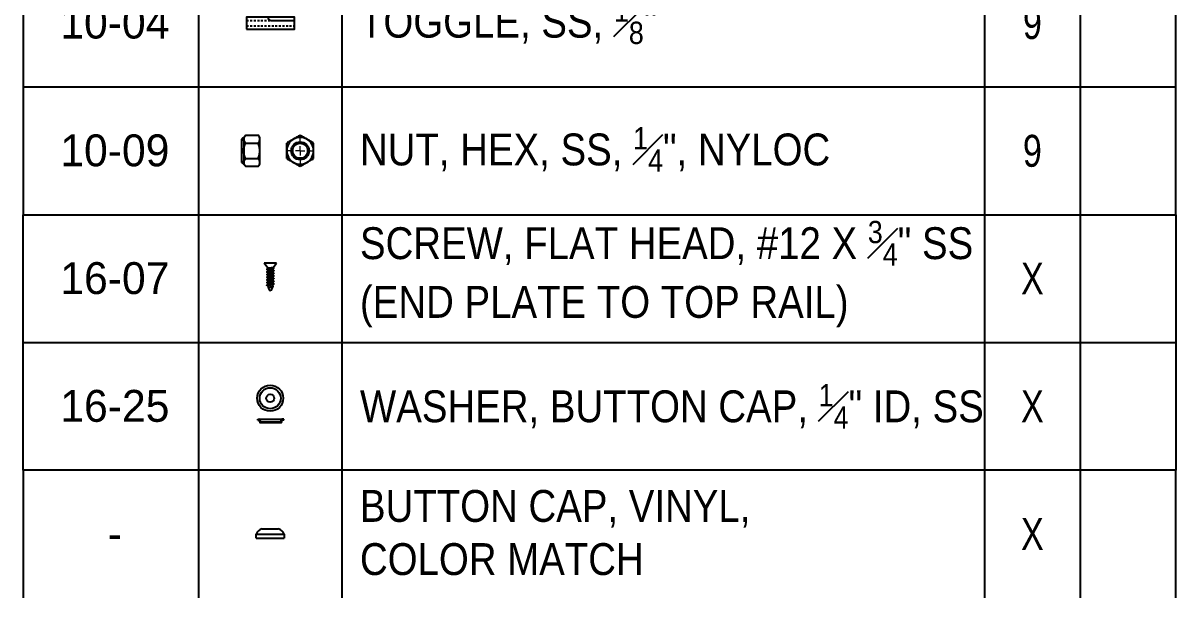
# Model space of a CAD drawing. Header units: inches. Extents: x -333 to 1223, y -450 to 45.
# Drawn here: x 369.2 to 441.5, y -449.8 to -413.7 of the extents above; entities that cross this region are included whole.
import ezdxf
from ezdxf.enums import TextEntityAlignment as Align

# ---------------------------------------------------------------- set-up
doc = ezdxf.new("R2010")
doc.units = ezdxf.units.IN
doc.header["$MEASUREMENT"] = 0
doc.linetypes.add('HIDDEN2', pattern=[0.1875, 0.125, -0.0625])
for name, color, linetype in [('hidden', 45, 'HIDDEN2'), ('NOTES', 7, 'Continuous'), ('PL', 252, 'Continuous')]:
    doc.layers.add(name, color=color, linetype=linetype)
doc.styles.add('Schedule', font='GOTHIC.TTF', dxfattribs={"width": 0.9})

# ---------------------------------------------------------------- blocks, each defined once
blk = doc.blocks.new('10-04-BLOCK')
for p, q in [((10.993, 0), (10.993, -8.015)), ((19.993, 0), (19.993, -8.015)), ((60.27, 0), (60.27, -8.015)), ((66.27, 0), (66.27, -8.015)), ((15.343, -3.635), (15.343, -3.636)), ((15.553, -3.846), (17.012, -3.846))]:
    blk.add_line(p, q)
blk.add_lwpolyline([(0, 0), (0, -8.015), (72.27, -8.015), (72.27, 0)])
blk.add_lwpolyline([(14.012, -4.382), (17.012, -4.382), (17.012, -3.635), (14.012, -3.632)], close=True)
blk.add_arc((15.553, -3.636), 0.21, 180, 270)
at = {"layer": 'hidden'}
for p, q in [((14.012, -3.843), (15.5, -3.843)), ((14.012, -4.172), (17.012, -4.172))]:
    blk.add_line(p, q, dxfattribs=at)
at = {"layer": 'NOTES', "style": 'Schedule'}
blk.add_text('10-04', height=2, dxfattribs=at).set_placement((5.755, -3.979), align=Align.MIDDLE_CENTER)
at = {"layer": 'NOTES', "insert": (21.12, -3.923), "char_height": 2, "width": 39.15042, "attachment_point": 4, "style": 'Schedule'}
blk.add_mtext('\\A1;TOGGLE, SS, {\\H0.7x;\\S1#8;}"', dxfattribs=at)
at = {"layer": 'NOTES', "style": 'Schedule', "width": 0.8}
blk.add_attdef('X', text='', height=2, dxfattribs=at).set_placement((63.27, -4.007), align=Align.MIDDLE_CENTER)
blk = doc.blocks.new('10-09-BLOCK')
for p, q in [((10.993, 0), (10.993, -8.015)), ((19.993, 0), (19.993, -8.015)), ((60.27, 0), (60.27, -8.015)), ((66.27, 0), (66.27, -8.015)), ((13.697, -3.277), (13.697, -4.737)), ((13.838, -3.164), (13.838, -3.277)), ((13.838, -3.277), (13.838, -4.007)), ((13.95, -3.034), (14.736, -3.034)), ((13.95, -3.521), (14.736, -3.521)), ((14.849, -3.277), (14.849, -3.164)), ((14.849, -4.007), (14.849, -3.277)), ((13.838, -4.007), (13.838, -4.737)), ((14.849, -4.737), (14.849, -4.007)), ((13.838, -4.737), (13.838, -4.85)), ((13.95, -4.494), (14.736, -4.494)), ((13.95, -4.981), (14.736, -4.981)), ((14.849, -4.85), (14.849, -4.737))]:
    blk.add_line(p, q)
at = {"color": 0, "linetype": 'Continuous', "lineweight": 0}
for p, q in [((17.37, -3.417), (17.37, -3.149)), ((16.78, -4.007), (16.513, -4.007)), ((17.37, -4.007), (17.075, -4.007)), ((17.37, -4.007), (17.37, -3.712)), ((17.37, -4.007), (17.37, -4.303)), ((17.37, -4.007), (17.666, -4.007)), ((17.961, -4.007), (18.228, -4.007)), ((17.37, -4.598), (17.37, -4.865))]:
    blk.add_line(p, q, dxfattribs=at)
blk.add_lwpolyline([(0, 0), (0, -8.015), (72.27, -8.015), (72.27, 0)])
for radius in [0.562, 0.469]:
    blk.add_circle((17.37, -4.007), radius)
for centre, radius, start, end in [((13.802, -3.333), 0.118, 72.07167, 151.68578), ((17.37, -4.007), 0.843, 120, 180), ((17.37, -4.007), 0.843, 60, 120), ((17.37, -4.007), 0.843, 0, 60), ((17.37, -4.007), 0.843, 180, 240), ((17.37, -4.007), 0.843, 300, 0), ((13.802, -4.681), 0.118, 208.31422, 287.92833), ((17.37, -4.007), 0.843, 240, 300)]:
    blk.add_arc(centre, radius, start, end)
for points in [[(13.95, -3.034), (13.838, -3.164)], [(14.849, -3.164), (14.736, -3.034)], [(13.838, -4.85), (13.95, -4.981)], [(14.736, -4.981), (14.849, -4.85)]]:
    blk.add_open_spline(points, degree=1)
for points, knots in [([(13.838, -3.277), (13.838, -3.235), (13.849, -3.193), (13.889, -3.112), (13.917, -3.073), (13.95, -3.034)], [0, 0, 0, 0, 0.5, 0.5, 1, 1, 1, 1]), ([(13.95, -3.521), (13.917, -3.482), (13.889, -3.442), (13.849, -3.361), (13.838, -3.32), (13.838, -3.277)], [0, 0, 0, 0, 0.5, 0.5, 1, 1, 1, 1]), ([(13.838, -4.007), (13.838, -3.965), (13.841, -3.923), (13.851, -3.84), (13.859, -3.799), (13.879, -3.718), (13.891, -3.678), (13.918, -3.598), (13.934, -3.559), (13.95, -3.521)], [0, 0, 0, 0, 0.25, 0.25, 0.5, 0.5, 0.75, 0.75, 1, 1, 1, 1]), ([(14.849, -3.277), (14.849, -3.235), (14.838, -3.193), (14.798, -3.112), (14.77, -3.073), (14.736, -3.034)], [0, 0, 0, 0, 0.5, 0.5, 1, 1, 1, 1]), ([(14.736, -3.521), (14.77, -3.482), (14.798, -3.442), (14.838, -3.361), (14.849, -3.32), (14.849, -3.277)], [0, 0, 0, 0, 0.5, 0.5, 1, 1, 1, 1]), ([(14.849, -4.007), (14.849, -3.965), (14.846, -3.923), (14.836, -3.84), (14.828, -3.799), (14.808, -3.718), (14.796, -3.678), (14.768, -3.598), (14.753, -3.559), (14.736, -3.521)], [0, 0, 0, 0, 0.25, 0.25, 0.5, 0.5, 0.75, 0.75, 1, 1, 1, 1]), ([(16.949, -3.277), (16.875, -3.32), (16.804, -3.361), (16.663, -3.442), (16.594, -3.482), (16.527, -3.521)], [0, 0, 0, 0, 0.5, 0.5, 1, 1, 1, 1]), ([(16.527, -4.007), (16.527, -3.965), (16.527, -3.923), (16.527, -3.84), (16.527, -3.799), (16.527, -3.718), (16.527, -3.678), (16.527, -3.598), (16.527, -3.559), (16.527, -3.521)], [0, 0, 0, 0, 0.25, 0.25, 0.5, 0.5, 0.75, 0.75, 1, 1, 1, 1]), ([(17.37, -3.034), (17.303, -3.073), (17.235, -3.112), (17.095, -3.193), (17.023, -3.235), (16.949, -3.277)], [0, 0, 0, 0, 0.5, 0.5, 1, 1, 1, 1]), ([(17.792, -3.277), (17.718, -3.235), (17.647, -3.193), (17.506, -3.112), (17.437, -3.073), (17.37, -3.034)], [0, 0, 0, 0, 0.5, 0.5, 1, 1, 1, 1]), ([(18.213, -3.521), (18.146, -3.482), (18.078, -3.442), (17.938, -3.361), (17.866, -3.32), (17.792, -3.277)], [0, 0, 0, 0, 0.5, 0.5, 1, 1, 1, 1]), ([(18.213, -4.007), (18.213, -3.965), (18.213, -3.923), (18.213, -3.84), (18.213, -3.799), (18.213, -3.718), (18.213, -3.678), (18.213, -3.598), (18.213, -3.559), (18.213, -3.521)], [0, 0, 0, 0, 0.25, 0.25, 0.5, 0.5, 0.75, 0.75, 1, 1, 1, 1]), ([(13.95, -4.494), (13.917, -4.417), (13.889, -4.337), (13.849, -4.174), (13.838, -4.092), (13.838, -4.007)], [0, 0, 0, 0, 0.5, 0.5, 1, 1, 1, 1]), ([(14.736, -4.494), (14.77, -4.417), (14.798, -4.337), (14.838, -4.174), (14.849, -4.092), (14.849, -4.007)], [0, 0, 0, 0, 0.5, 0.5, 1, 1, 1, 1]), ([(16.527, -4.494), (16.527, -4.417), (16.527, -4.337), (16.527, -4.174), (16.527, -4.092), (16.527, -4.007)], [0, 0, 0, 0, 0.5, 0.5, 1, 1, 1, 1]), ([(18.213, -4.494), (18.213, -4.417), (18.213, -4.337), (18.213, -4.174), (18.213, -4.092), (18.213, -4.007)], [0, 0, 0, 0, 0.5, 0.5, 1, 1, 1, 1]), ([(13.838, -4.737), (13.838, -4.695), (13.849, -4.654), (13.889, -4.573), (13.917, -4.533), (13.95, -4.494)], [0, 0, 0, 0, 0.5, 0.5, 1, 1, 1, 1]), ([(13.95, -4.981), (13.917, -4.942), (13.889, -4.902), (13.849, -4.822), (13.838, -4.78), (13.838, -4.737)], [0, 0, 0, 0, 0.5, 0.5, 1, 1, 1, 1]), ([(14.849, -4.737), (14.849, -4.695), (14.838, -4.654), (14.798, -4.573), (14.77, -4.533), (14.736, -4.494)], [0, 0, 0, 0, 0.5, 0.5, 1, 1, 1, 1]), ([(14.736, -4.981), (14.77, -4.942), (14.798, -4.902), (14.838, -4.822), (14.849, -4.78), (14.849, -4.737)], [0, 0, 0, 0, 0.5, 0.5, 1, 1, 1, 1]), ([(16.527, -4.494), (16.595, -4.533), (16.663, -4.572), (16.803, -4.653), (16.875, -4.695), (16.949, -4.737)], [0, 0, 0, 0, 0.5, 0.5, 1, 1, 1, 1]), ([(16.949, -4.737), (17.022, -4.78), (17.094, -4.821), (17.234, -4.902), (17.303, -4.942), (17.37, -4.981)], [0, 0, 0, 0, 0.5, 0.5, 1, 1, 1, 1]), ([(17.37, -4.981), (17.438, -4.942), (17.506, -4.902), (17.646, -4.822), (17.718, -4.78), (17.792, -4.737)], [0, 0, 0, 0, 0.5, 0.5, 1, 1, 1, 1]), ([(17.792, -4.737), (17.865, -4.695), (17.937, -4.654), (18.077, -4.573), (18.146, -4.533), (18.213, -4.494)], [0, 0, 0, 0, 0.5, 0.5, 1, 1, 1, 1])]:
    blk.add_open_spline(points, degree=3, knots=knots)
at = {"layer": 'NOTES', "style": 'Schedule'}
blk.add_text('10-09', height=2, dxfattribs=at).set_placement((5.755, -3.979), align=Align.MIDDLE_CENTER)
at = {"layer": 'NOTES', "insert": (21.12, -3.923), "char_height": 2, "width": 39.15042, "attachment_point": 4, "style": 'Schedule'}
blk.add_mtext('\\A1;NUT, HEX, SS, {\\H0.7x;\\S1#4;}", NYLOC', dxfattribs=at)
at = {"layer": 'NOTES', "style": 'Schedule', "width": 0.8}
blk.add_attdef('X', text='', height=2, dxfattribs=at).set_placement((63.27, -4.007), align=Align.MIDDLE_CENTER)
blk = doc.blocks.new('BUTTON CAP-COLOR MATCH')
for p, q in [((10.993, 0), (10.993, -8.015)), ((19.993, 0), (19.993, -8.015)), ((60.27, 0), (60.27, -8.015)), ((66.27, 0), (66.27, -8.015)), ((14.614, -4.007), (16.372, -4.007)), ((14.614, -4.255), (14.614, -4.007)), ((14.614, -4.255), (16.372, -4.255)), ((14.983, -3.677), (16.003, -3.677)), ((16.372, -4.007), (16.372, -4.255))]:
    blk.add_line(p, q)
blk.add_lwpolyline([(72.27, -8.015), (72.27, 0), (0, 0), (0, -8.015)])
for centre, start, end in [((15.124, -4.206), 104.92789, 158.68521), ((15.862, -4.206), 21.31479, 75.07211)]:
    blk.add_arc(centre, 0.547, start, end)
at = {"layer": 'NOTES', "insert": (21.12, -3.923), "char_height": 2, "width": 39.15042, "attachment_point": 4, "style": 'Schedule'}
blk.add_mtext('\\A1;BUTTON CAP, VINYL,\\PCOLOR MATCH', dxfattribs=at)
at = {"layer": 'NOTES', "style": 'Schedule'}
blk.add_attdef('PN', text='', height=2, dxfattribs=at).set_placement((5.755, -3.979), align=Align.MIDDLE_CENTER)
at = {"layer": 'NOTES', "style": 'Schedule', "width": 0.8}
blk.add_attdef('QTY', text='', height=2, dxfattribs=at).set_placement((63.27, -4.007), align=Align.MIDDLE_CENTER)
blk = doc.blocks.new('16-25-BLOCK-1')
for p, q in [((10.993, 0), (10.993, -8.015)), ((19.993, 0), (19.993, -8.015)), ((60.27, 0), (60.27, -8.015)), ((66.27, 0), (66.27, -8.015)), ((14.708, -4.866), (14.708, -4.821)), ((14.708, -4.821), (14.828, -4.821)), ((14.708, -4.866), (14.807, -4.866)), ((14.834, -4.986), (14.822, -4.879)), ((14.828, -4.821), (16.223, -4.821)), ((14.885, -4.972), (14.873, -4.866)), ((14.879, -5.031), (16.172, -5.031)), ((14.9, -4.986), (16.151, -4.986)), ((16.166, -4.972), (16.178, -4.866)), ((16.217, -4.986), (16.229, -4.879)), ((16.343, -4.821), (16.223, -4.821)), ((16.343, -4.866), (16.244, -4.866)), ((16.343, -4.866), (16.343, -4.821))]:
    blk.add_line(p, q)
blk.add_lwpolyline([(0, -8.015), (0, 0), (72.27, 0), (72.27, -8.015)])
for radius in [0.817, 0.66, 0.25]:
    blk.add_circle((15.493, -3.5), radius)
for centre, radius, start, end in [((14.807, -4.881), 0.015, 6.36391, 90), ((14.828, -4.866), 0.045, 0, 90), ((14.879, -4.986), 0.045, 180, 270), ((14.9, -4.971), 0.015, 186.36391, 270), ((16.151, -4.971), 0.015, 270, 353.63609), ((16.172, -4.986), 0.045, 270, 0), ((16.223, -4.866), 0.045, 90, 180), ((16.244, -4.881), 0.015, 90, 173.63609)]:
    blk.add_arc(centre, radius, start, end)
at = {"layer": 'NOTES', "style": 'Schedule'}
blk.add_text('16-25', height=2, dxfattribs=at).set_placement((5.755, -3.979), align=Align.MIDDLE_CENTER)
at = {"layer": 'NOTES', "insert": (21.12, -4.007), "char_height": 2, "width": 39.15042, "attachment_point": 4, "style": 'Schedule'}
blk.add_mtext('\\A1;WASHER, BUTTON CAP, {\\H0.7x;\\S1#4;}" ID, SS', dxfattribs=at)
at = {"layer": 'NOTES', "style": 'Schedule', "width": 0.8}
blk.add_attdef('QTY', text='', height=2, dxfattribs=at).set_placement((63.27, -4.007), align=Align.MIDDLE_CENTER)
blk = doc.blocks.new('16-07-BLOCK-1')
for p, q in [((10.993, 0), (10.993, -8.015)), ((19.993, 0), (19.993, -8.015)), ((60.27, 0), (60.27, -8.015)), ((66.27, 0), (66.27, -8.015))]:
    blk.add_line(p, q)
at = {"extrusion": (1, -4.28626e-16, 0)}
for p, q in [((15.501, -3.048), (15.104, -3.048)), ((15.341, -3.345), (15.104, -3.048)), ((15.501, -3.345), (15.341, -3.345)), ((15.341, -3.345), (15.341, -3.389)), ((15.341, -3.464), (15.341, -3.556)), ((15.897, -3.048), (15.501, -3.048)), ((15.536, -3.345), (15.501, -3.345)), ((15.661, -3.384), (15.661, -3.476)), ((15.661, -3.55), (15.661, -3.642)), ((15.68, -3.321), (15.897, -3.048)), ((15.68, -3.321), (15.722, -3.345)), ((15.341, -3.63), (15.341, -3.722)), ((15.341, -3.796), (15.341, -3.888)), ((15.341, -3.962), (15.341, -4.054)), ((15.341, -4.129), (15.341, -4.221)), ((15.341, -4.295), (15.341, -4.387)), ((15.661, -3.716), (15.661, -3.808)), ((15.661, -3.883), (15.661, -3.975)), ((15.661, -4.049), (15.661, -4.141)), ((15.661, -4.215), (15.661, -4.307)), ((15.342, -4.465), (15.282, -4.43)), ((15.282, -4.43), (15.282, -4.43)), ((15.661, -4.381), (15.661, -4.43))]:
    blk.add_line(p, q, dxfattribs=at)
blk.add_lwpolyline([(0, -8.015), (0, 0), (72.27, 0), (72.27, -8.015)])
for centre, start, end in [((15.803, -4.43), 183.52109, 229.16819), ((15.198, -4.43), 310.83181, 348.12201), ((15.198, -4.43), 351.7027, 0)]:
    blk.add_arc(centre, 0.463, start, end)
for points, weights, knots in [([(15.722, -3.345), (15.722, -3.359), (15.611, -3.373), (15.501, -3.387), (15.39, -3.4), (15.279, -3.414), (15.279, -3.428), (15.279, -3.431), (15.284, -3.433)], [1, 0.866025403784, 1, 0.866025403784, 1, 0.866025403784, 1, 0.973446195684, 0.957418334996], [0, 0, 0, 0.01111111, 0.01111111, 0.02222222, 0.02222222, 0.03333333, 0.03333333, 0.03553556, 0.03553556, 0.03553556]), ([(15.717, -3.506), (15.722, -3.509), (15.722, -3.511), (15.722, -3.525), (15.611, -3.539), (15.501, -3.553), (15.39, -3.567), (15.279, -3.581), (15.279, -3.594), (15.279, -3.597), (15.284, -3.6)], [0.957418334996, 0.973446195684, 1, 0.866025403784, 1, 0.866025403784, 1, 0.866025403784, 1, 0.973446195684, 0.957418334996], [0.06446444, 0.06446444, 0.06446444, 0.06666667, 0.06666667, 0.07777778, 0.07777778, 0.08888889, 0.08888889, 0.1, 0.1, 0.10220223, 0.10220223, 0.10220223]), ([(15.501, -3.422), (15.458, -3.429), (15.421, -3.436), (15.341, -3.45), (15.341, -3.464)], [0.933012701892, 0.933012701892, 1, 0.866025403784, 1], [0.01666667, 0.01666667, 0.01666667, 0.02222222, 0.02222222, 0.03333333, 0.03333333, 0.03333333]), ([(15.501, -3.588), (15.458, -3.596), (15.421, -3.602), (15.341, -3.616), (15.341, -3.63)], [0.933012701892, 0.933012701892, 1, 0.866025403784, 1], [0.08333333, 0.08333333, 0.08333333, 0.08888889, 0.08888889, 0.1, 0.1, 0.1]), ([(15.501, -3.351), (15.458, -3.359), (15.421, -3.365), (15.365, -3.375), (15.347, -3.386)], [0.933012701892, 0.933012701892, 1, 0.902826841694, 0.946615074009], [0.01666667, 0.01666667, 0.01666667, 0.02222222, 0.02222222, 0.03028123, 0.03028123, 0.03028123]), ([(15.501, -3.518), (15.458, -3.525), (15.421, -3.531), (15.365, -3.541), (15.347, -3.552)], [0.933012701892, 0.933012701892, 1, 0.902826841694, 0.946615074009], [0.08333333, 0.08333333, 0.08333333, 0.08888889, 0.08888889, 0.09694789, 0.09694789, 0.09694789]), ([(15.654, -3.388), (15.636, -3.398), (15.581, -3.408), (15.544, -3.415), (15.501, -3.422)], [0.946615074009, 0.902826841693, 1, 0.933012701892, 0.933012701892], [0.00305211, 0.00305211, 0.00305211, 0.01111111, 0.01111111, 0.01666667, 0.01666667, 0.01666667]), ([(15.661, -3.476), (15.661, -3.49), (15.581, -3.504), (15.544, -3.51), (15.501, -3.518)], [1, 0.866025403784, 1, 0.933012701892, 0.933012701892], [0.06666667, 0.06666667, 0.06666667, 0.07777778, 0.07777778, 0.08333333, 0.08333333, 0.08333333]), ([(15.654, -3.554), (15.636, -3.565), (15.581, -3.574), (15.544, -3.581), (15.501, -3.588)], [0.946615074009, 0.902826841693, 1, 0.933012701892, 0.933012701892], [0.06971877, 0.06971877, 0.06971877, 0.07777778, 0.07777778, 0.08333333, 0.08333333, 0.08333333]), ([(15.717, -3.672), (15.722, -3.675), (15.722, -3.678), (15.722, -3.691), (15.611, -3.705), (15.501, -3.719), (15.39, -3.733), (15.279, -3.747), (15.279, -3.761), (15.279, -3.763), (15.284, -3.766)], [0.957418334996, 0.973446195684, 1, 0.866025403784, 1, 0.866025403784, 1, 0.866025403784, 1, 0.973446195684, 0.957418334996], [0.13113111, 0.13113111, 0.13113111, 0.13333333, 0.13333333, 0.14444444, 0.14444444, 0.15555556, 0.15555556, 0.16666667, 0.16666667, 0.16886889, 0.16886889, 0.16886889]), ([(15.717, -3.839), (15.722, -3.841), (15.722, -3.844), (15.722, -3.858), (15.611, -3.872), (15.501, -3.885), (15.39, -3.899), (15.279, -3.913), (15.279, -3.927), (15.279, -3.929), (15.284, -3.932)], [0.957418334996, 0.973446195685, 1, 0.866025403784, 1, 0.866025403784, 1, 0.866025403784, 1, 0.973446195684, 0.957418334996], [0.19779777, 0.19779777, 0.19779777, 0.2, 0.2, 0.21111111, 0.21111111, 0.22222222, 0.22222222, 0.23333333, 0.23333333, 0.23553556, 0.23553556, 0.23553556]), ([(15.717, -4.005), (15.722, -4.008), (15.722, -4.01), (15.722, -4.024), (15.611, -4.038), (15.501, -4.052), (15.39, -4.065), (15.279, -4.079), (15.279, -4.093), (15.279, -4.096), (15.284, -4.098)], [0.957418334996, 0.973446195685, 1, 0.866025403784, 1, 0.866025403784, 1, 0.866025403784, 1, 0.973446195684, 0.957418334996], [0.26446444, 0.26446444, 0.26446444, 0.26666667, 0.26666667, 0.27777778, 0.27777778, 0.28888889, 0.28888889, 0.3, 0.3, 0.30220223, 0.30220223, 0.30220223]), ([(15.717, -4.171), (15.722, -4.174), (15.722, -4.176), (15.722, -4.19), (15.611, -4.204), (15.501, -4.218), (15.39, -4.232), (15.279, -4.246), (15.279, -4.259), (15.279, -4.262), (15.284, -4.265)], [0.957418334999, 0.973446195687, 1, 0.866025403784, 1, 0.866025403784, 1, 0.866025403784, 1, 0.973446195684, 0.957418334996], [0.86446444, 0.86446444, 0.86446444, 0.86666667, 0.86666667, 0.87777778, 0.87777778, 0.88888889, 0.88888889, 0.9, 0.9, 0.90220223, 0.90220223, 0.90220223]), ([(15.501, -3.754), (15.458, -3.762), (15.421, -3.768), (15.341, -3.782), (15.341, -3.796)], [0.933012701892, 0.933012701892, 1, 0.866025403784, 1], [0.15, 0.15, 0.15, 0.15555556, 0.15555556, 0.16666667, 0.16666667, 0.16666667]), ([(15.501, -3.921), (15.458, -3.928), (15.421, -3.935), (15.341, -3.948), (15.341, -3.962)], [0.933012701892, 0.933012701892, 1, 0.866025403784, 1], [0.21666667, 0.21666667, 0.21666667, 0.22222222, 0.22222222, 0.23333333, 0.23333333, 0.23333333]), ([(15.501, -4.087), (15.458, -4.094), (15.421, -4.101), (15.341, -4.115), (15.341, -4.129)], [0.933012701892, 0.933012701892, 1, 0.866025403784, 1], [0.28333333, 0.28333333, 0.28333333, 0.28888889, 0.28888889, 0.3, 0.3, 0.3]), ([(15.501, -4.253), (15.458, -4.261), (15.421, -4.267), (15.341, -4.281), (15.341, -4.295)], [0.933012701892, 0.933012701892, 1, 0.866025403784, 1], [0.88333333, 0.88333333, 0.88333333, 0.88888889, 0.88888889, 0.9, 0.9, 0.9]), ([(15.501, -3.684), (15.458, -3.691), (15.421, -3.698), (15.365, -3.707), (15.347, -3.718)], [0.933012701892, 0.933012701892, 1, 0.902826841694, 0.946615074009], [0.15, 0.15, 0.15, 0.15555556, 0.15555556, 0.16361456, 0.16361456, 0.16361456]), ([(15.501, -3.85), (15.458, -3.857), (15.421, -3.864), (15.365, -3.873), (15.347, -3.884)], [0.933012701892, 0.933012701892, 1, 0.902826841694, 0.946615074009], [0.21666667, 0.21666667, 0.21666667, 0.22222222, 0.22222222, 0.23028123, 0.23028123, 0.23028123]), ([(15.501, -4.016), (15.458, -4.024), (15.421, -4.03), (15.365, -4.04), (15.347, -4.051)], [0.933012701892, 0.933012701892, 1, 0.902826841694, 0.946615074009], [0.28333333, 0.28333333, 0.28333333, 0.28888889, 0.28888889, 0.29694789, 0.29694789, 0.29694789]), ([(15.501, -4.183), (15.458, -4.19), (15.421, -4.196), (15.365, -4.206), (15.347, -4.217)], [0.933012701892, 0.933012701892, 1, 0.902826841694, 0.946615074009], [0.88333333, 0.88333333, 0.88333333, 0.88888889, 0.88888889, 0.89694789, 0.89694789, 0.89694789]), ([(15.661, -3.642), (15.661, -3.656), (15.581, -3.67), (15.544, -3.676), (15.501, -3.684)], [1, 0.866025403784, 1, 0.933012701892, 0.933012701892], [0.13333333, 0.13333333, 0.13333333, 0.14444444, 0.14444444, 0.15, 0.15, 0.15]), ([(15.654, -3.72), (15.636, -3.731), (15.581, -3.741), (15.544, -3.747), (15.501, -3.754)], [0.946615074009, 0.902826841693, 1, 0.933012701892, 0.933012701892], [0.13638544, 0.13638544, 0.13638544, 0.14444444, 0.14444444, 0.15, 0.15, 0.15]), ([(15.661, -3.808), (15.661, -3.822), (15.581, -3.836), (15.544, -3.843), (15.501, -3.85)], [1, 0.866025403784, 1, 0.933012701892, 0.933012701892], [0.2, 0.2, 0.2, 0.21111111, 0.21111111, 0.21666667, 0.21666667, 0.21666667]), ([(15.654, -3.886), (15.636, -3.897), (15.581, -3.907), (15.544, -3.913), (15.501, -3.921)], [0.946615074009, 0.902826841693, 1, 0.933012701892, 0.933012701892], [0.20305211, 0.20305211, 0.20305211, 0.21111111, 0.21111111, 0.21666667, 0.21666667, 0.21666667]), ([(15.661, -3.975), (15.661, -3.989), (15.581, -4.002), (15.544, -4.009), (15.501, -4.016)], [1, 0.866025403784, 1, 0.933012701892, 0.933012701892], [0.26666667, 0.26666667, 0.26666667, 0.27777778, 0.27777778, 0.28333333, 0.28333333, 0.28333333]), ([(15.654, -4.053), (15.636, -4.063), (15.581, -4.073), (15.544, -4.08), (15.501, -4.087)], [0.946615074009, 0.902826841693, 1, 0.933012701892, 0.933012701892], [0.26971877, 0.26971877, 0.26971877, 0.27777778, 0.27777778, 0.28333333, 0.28333333, 0.28333333]), ([(15.661, -4.141), (15.661, -4.155), (15.581, -4.169), (15.544, -4.175), (15.501, -4.183)], [1, 0.866025403784, 1, 0.933012701892, 0.933012701892], [0.86666667, 0.86666667, 0.86666667, 0.87777778, 0.87777778, 0.88333333, 0.88333333, 0.88333333]), ([(15.654, -4.219), (15.636, -4.23), (15.581, -4.239), (15.544, -4.246), (15.501, -4.253)], [0.946615074009, 0.902826841693, 1, 0.933012701892, 0.933012701892], [0.86971877, 0.86971877, 0.86971877, 0.87777778, 0.87777778, 0.88333333, 0.88333333, 0.88333333]), ([(15.661, -4.307), (15.661, -4.321), (15.581, -4.335), (15.544, -4.341), (15.501, -4.349)], [1, 0.866025403784, 1, 0.933012701892, 0.933012701892], [0.93333333, 0.93333333, 0.93333333, 0.94444444, 0.94444444, 0.95, 0.95, 0.95]), ([(15.717, -4.337), (15.722, -4.34), (15.722, -4.343), (15.722, -4.356), (15.611, -4.37), (15.501, -4.384), (15.39, -4.398), (15.279, -4.412), (15.279, -4.426), (15.279, -4.428), (15.282, -4.43)], [0.957418334999, 0.973446195687, 1, 0.866025403784, 1, 0.866025403784, 1, 0.866025403784, 1, 0.979341712217, 0.965054256907], [0.93113111, 0.93113111, 0.93113111, 0.93333333, 0.93333333, 0.94444444, 0.94444444, 0.95555556, 0.95555556, 0.96666667, 0.96666667, 0.96837995, 0.96837995, 0.96837995]), ([(15.44, -4.43), (15.43, -4.432), (15.421, -4.433), (15.341, -4.447), (15.341, -4.461), (15.341, -4.463), (15.342, -4.464)], [0.969712313046, 0.982595035367, 1, 0.866025403784, 1, 0.983424246532, 0.970950100544], [0.95411208, 0.95411208, 0.95411208, 0.95555556, 0.95555556, 0.96666667, 0.96666667, 0.96804137, 0.96804137, 0.96804137]), ([(15.501, -4.349), (15.458, -4.356), (15.421, -4.363), (15.365, -4.372), (15.347, -4.383)], [0.933012701892, 0.933012701892, 1, 0.902826841694, 0.946615074009], [0.95, 0.95, 0.95, 0.95555556, 0.95555556, 0.96361456, 0.96361456, 0.96361456]), ([(15.654, -4.385), (15.636, -4.396), (15.581, -4.406), (15.544, -4.412), (15.501, -4.419)], [0.946615074009, 0.902826841693, 1, 0.933012701892, 0.933012701892], [0.93638544, 0.93638544, 0.93638544, 0.94444444, 0.94444444, 0.95, 0.95, 0.95])]:
    blk.add_rational_spline(points, weights, degree=2, knots=knots)
for points, degree in [([(15.284, -3.423), (15.305, -3.411), (15.326, -3.398), (15.347, -3.386)], 3), ([(15.341, -3.467), (15.322, -3.456), (15.303, -3.444), (15.284, -3.433)], 3), ([(15.284, -3.589), (15.305, -3.577), (15.326, -3.564), (15.347, -3.552)], 3), ([(15.341, -3.633), (15.322, -3.622), (15.303, -3.611), (15.284, -3.6)], 3), ([(15.717, -3.35), (15.696, -3.363), (15.675, -3.375), (15.654, -3.388)], 3), ([(15.717, -3.516), (15.696, -3.529), (15.675, -3.541), (15.654, -3.554)], 3), ([(15.661, -3.473), (15.68, -3.484), (15.699, -3.495), (15.717, -3.506)], 3), ([(15.284, -3.756), (15.305, -3.743), (15.326, -3.731), (15.347, -3.718)], 3), ([(15.341, -3.799), (15.322, -3.788), (15.303, -3.777), (15.284, -3.766)], 3), ([(15.284, -3.922), (15.305, -3.909), (15.326, -3.897), (15.347, -3.884)], 3), ([(15.341, -3.966), (15.322, -3.954), (15.303, -3.943), (15.284, -3.932)], 3), ([(15.284, -4.088), (15.305, -4.076), (15.326, -4.063), (15.347, -4.051)], 3), ([(15.341, -4.132), (15.322, -4.121), (15.303, -4.109), (15.284, -4.098)], 3), ([(15.284, -4.254), (15.305, -4.242), (15.326, -4.229), (15.347, -4.217)], 3), ([(15.341, -4.298), (15.322, -4.287), (15.303, -4.276), (15.284, -4.265)], 3), ([(15.717, -3.683), (15.696, -3.695), (15.675, -3.708), (15.654, -3.72)], 3), ([(15.717, -3.849), (15.696, -3.861), (15.675, -3.874), (15.654, -3.886)], 3), ([(15.717, -4.015), (15.696, -4.028), (15.675, -4.04), (15.654, -4.053)], 3), ([(15.717, -4.181), (15.696, -4.194), (15.675, -4.206), (15.654, -4.219)], 3), ([(15.661, -3.639), (15.68, -3.65), (15.699, -3.661), (15.717, -3.672)], 3), ([(15.661, -3.805), (15.68, -3.816), (15.699, -3.828), (15.717, -3.839)], 3), ([(15.661, -3.971), (15.68, -3.983), (15.699, -3.994), (15.717, -4.005)], 3), ([(15.661, -4.138), (15.68, -4.149), (15.699, -4.16), (15.717, -4.171)], 3), ([(15.661, -4.304), (15.68, -4.315), (15.699, -4.326), (15.717, -4.337)], 3), ([(15.342, -4.465), (15.282, -4.43)], 1), ([(15.284, -4.421), (15.305, -4.408), (15.326, -4.396), (15.347, -4.383)], 3), ([(15.342, -4.465), (15.331, -4.459), (15.321, -4.452), (15.31, -4.446)], 3), ([(15.671, -4.513), (15.663, -4.518), (15.655, -4.523), (15.648, -4.527)], 3), ([(15.717, -4.348), (15.696, -4.36), (15.675, -4.373), (15.654, -4.385)], 3), ([(15.657, -4.491), (15.662, -4.494), (15.667, -4.497), (15.672, -4.5)], 3)]:
    blk.add_open_spline(points, degree=degree)
for points, weights in [([(15.536, -3.345), (15.519, -3.348), (15.501, -3.351)], [0.944992320863, 0.933012701892, 0.933012701892]), ([(15.501, -4.419), (15.469, -4.425), (15.44, -4.43)], [0.933012701892, 0.933012701892, 0.969712313046])]:
    blk.add_rational_spline(points, weights, degree=2)
for points, knots in [([(15.68, -3.321), (15.679, -3.323), (15.674, -3.324), (15.659, -3.329), (15.649, -3.331), (15.623, -3.335), (15.608, -3.337), (15.574, -3.341), (15.556, -3.343), (15.536, -3.345)], [0, 0, 0, 0, 0.000832023, 0.000832023, 0.001664046, 0.001664046, 0.002496069, 0.002496069, 0.003328092, 0.003328092, 0.003328092, 0.003328092]), ([(15.672, -4.5), (15.678, -4.504), (15.679, -4.508), (15.661, -4.521), (15.617, -4.53), (15.513, -4.548), (15.455, -4.557), (15.404, -4.57), (15.393, -4.573), (15.386, -4.577)], [0.3220762, 0.3220762, 0.3220762, 0.3220762, 0.375625, 0.375625, 0.5005, 0.5005, 0.625375, 0.625375, 0.6726692, 0.6726692, 0.6726692, 0.6726692]), ([(15.386, -4.577), (15.391, -4.574), (15.398, -4.572), (15.414, -4.566), (15.424, -4.564), (15.444, -4.559), (15.455, -4.557), (15.477, -4.552), (15.489, -4.549), (15.501, -4.547)], [0, 0, 0, 0, 0.000523591, 0.000523591, 0.001047182, 0.001047182, 0.001570773, 0.001570773, 0.002094364, 0.002094364, 0.002094364, 0.002094364]), ([(15.501, -4.555), (15.489, -4.557), (15.477, -4.559), (15.455, -4.562), (15.444, -4.564), (15.424, -4.568), (15.415, -4.57), (15.399, -4.573), (15.392, -4.575), (15.386, -4.577)], [0.009867519, 0.009867519, 0.009867519, 0.009867519, 0.01038022, 0.01038022, 0.010892921, 0.010892921, 0.011405621, 0.011405621, 0.011918322, 0.011918322, 0.011918322, 0.011918322]), ([(15.501, -4.547), (15.511, -4.544), (15.521, -4.542), (15.541, -4.538), (15.551, -4.536), (15.57, -4.532), (15.579, -4.529), (15.596, -4.525), (15.604, -4.523), (15.625, -4.517), (15.637, -4.513), (15.648, -4.506), (15.651, -4.504), (15.655, -4.5), (15.656, -4.498), (15.656, -4.497)], [0.002094364, 0.002094364, 0.002094364, 0.002094364, 0.002542505, 0.002542505, 0.002990646, 0.002990646, 0.003438787, 0.003438787, 0.003886928, 0.003886928, 0.004783211, 0.004783211, 0.005231352, 0.005231352, 0.005594232, 0.005594232, 0.005594232, 0.005594232]), ([(15.648, -4.527), (15.646, -4.528), (15.643, -4.529), (15.636, -4.532), (15.632, -4.533), (15.621, -4.536), (15.615, -4.537), (15.601, -4.54), (15.593, -4.541), (15.576, -4.544), (15.568, -4.546), (15.54, -4.55), (15.52, -4.552), (15.501, -4.555)], [0.00693309, 0.00693309, 0.00693309, 0.00693309, 0.00728833, 0.00728833, 0.007718195, 0.007718195, 0.00814806, 0.00814806, 0.008577925, 0.008577925, 0.00900779, 0.00900779, 0.009867519, 0.009867519, 0.009867519, 0.009867519])]:
    blk.add_open_spline(points, degree=3, knots=knots)
at = {"layer": 'NOTES', "style": 'Schedule'}
blk.add_text('16-07', height=2, dxfattribs=at).set_placement((5.755, -3.979), align=Align.MIDDLE_CENTER)
at = {"layer": 'NOTES', "insert": (21.12, -1.788), "char_height": 2, "width": 39.15042, "attachment_point": 4, "style": 'Schedule'}
blk.add_mtext('\\A1;SCREW, FLAT HEAD, #12 X {\\H0.7x;\\S3#4;}" SS', dxfattribs=at)
at = {"layer": 'NOTES', "style": 'Schedule', "width": 0.8}
blk.add_attdef('QTY', text='', height=2, dxfattribs=at).set_placement((63.27, -4.007), align=Align.MIDDLE_CENTER)
at = {"layer": 'NOTES', "style": 'Schedule', "width": 0.9}
blk.add_attdef('DESC.', text='', height=2, dxfattribs=at).set_placement((21.12, -5.471), align=Align.MIDDLE_LEFT)

msp = doc.modelspace()

# ---------------------------------------------------------------- block references
at = {"layer": 'PL'}
for name, p, values in [('10-04-BLOCK', (369.23035, -409.70565), {'X': '9'}), ('10-09-BLOCK', (369.23035, -417.7202), {'X': '9'}), ('16-07-BLOCK-1', (369.23035, -425.73474), {'QTY': 'X', 'DESC.': '(END PLATE TO TOP RAIL)'}), ('16-25-BLOCK-1', (369.23035, -433.74929), {'QTY': 'X'}), ('BUTTON CAP-COLOR MATCH', (369.23035, -441.76384), {'PN': '-', 'QTY': 'X'})]:
    msp.add_blockref(name, p, dxfattribs=at).add_auto_attribs(values)

doc.saveas('drawing.dxf')
